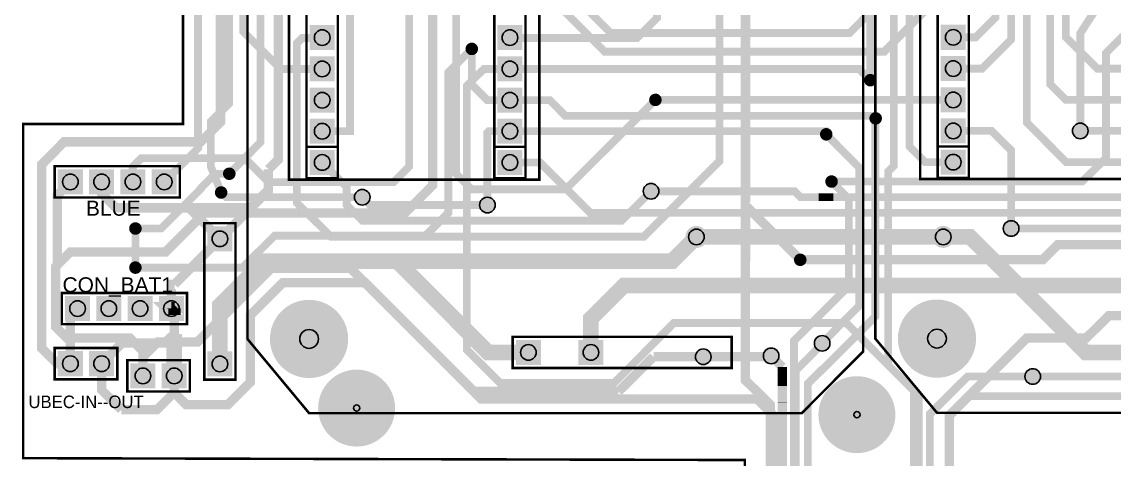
# Model space of a CAD drawing. Header units: inches. Extents: x -2.67 to 2.67, y -3.33 to 3.33.
# Drawn here: x -2.674 to 0.817, y -1.088 to 0.309 of the extents above; entities that cross this region are included whole.
import ezdxf

# ---------------------------------------------------------------- set-up
doc = ezdxf.new("R2010")
doc.units = ezdxf.units.IN
doc.layers.get('0').update_dxf_attribs({"linetype": 'CONTINUOUS'})

# ---------------------------------------------------------------- blocks, each defined once
blk = doc.blocks.new('EPAD')
at = {"const_width": 0.5}
blk.add_lwpolyline([(-0.25, 0, 1), (0.25, 0, 1)], format="xyb", close=True, dxfattribs=at)
blk = doc.blocks.new('RPAD')
blk.add_trace([(-0.5, -0.5), (-0.5, 0.5), (0.5, -0.5), (0.5, 0.5)])

msp = doc.modelspace()

# ---------------------------------------------------------------- linework, layer by layer
for points, const_width in [([(2.068, 2.895), (2.067, -0.017), (2.669, -0.017), (2.67, -1.122), (0.36, -1.117), (0.367, -2.689), (2.387, -2.691), (2.386, -3.006), (-2.415, -3.009), (-2.416, -2.69), (-0.363, -2.688), (-0.363, -1.091), (-2.67, -1.085), (-2.67, -0.017), (-2.159, -0.017), (-2.159, 2.895), (2.068, 2.895)], 0.008), ([(0.903, 0.16), (0.763, 0.16), (0.663, 0.26), (0.663, 2.723), (0.587, 2.799), (0.12, 2.799), (0.088, 2.767), (0.088, 2.73)], 0.025), ([(0.303, -0.139), (0.213, -0.139), (0.163, -0.089), (0.163, 1.96), (-0.411, 2.535), (-0.411, 2.648), (-0.513, 2.749), (-0.864, 2.749), (-1.065, 2.548), (-1.066, 2.548), (-1.066, 2.478)], 0.025), ([(0.903, 0.06), (0.663, 0.06), (0.613, 0.11), (0.613, 2.005), (0.413, 2.205), (0.413, 2.68), (0.363, 2.73), (0.188, 2.73)], 0.025), ([(-2.011, -0.176), (-1.911, -0.075), (-1.911, 0.899), (-1.736, 1.073), (-1.736, 2.438), (-1.786, 2.488), (-1.892, 2.488)], 0.025), ([(-1.714, -0.04), (-1.625, -0.04), (-1.625, 2.498)], 0.025), ([(-2.037, -0.236), (-2.07, -0.153), (-2.07, -0.009), (-2.012, 0.048), (-2.012, 1.116), (-2.104, 1.208), (-2.104, 1.807), (-1.892, 2.019), (-1.892, 2.088)], 0.025), ([(0.488, 1.998), (0.488, 0.253), (0.395, 0.16), (0.303, 0.16)], 0.025), ([(0.038, 0.123), (0.038, 1.098), (-0.011, 1.148), (-0.261, 1.148), (-0.305, 1.192), (-0.305, 1.573), (-0.386, 1.654), (-0.386, 1.786), (-0.448, 1.848)], 0.025), ([(0.438, 1.849), (0.438, 0.323), (0.375, 0.26), (0.303, 0.26)], 0.025), ([(-1.293, 1.663), (-1.186, 1.573), (-1.186, 1.123), (-1.286, 1.023), (-1.286, -0.176), (-1.236, -0.226), (-0.936, -0.226), (-0.649, 0.06), (-0.649, 0.06)], 0.025), ([(0.113, 1.623), (0.113, -0.151), (0.095, -0.169), (0.095, -0.788), (0.177, -0.87), (0.177, -1.687), (0.113, -1.751), (0.113, -2.881)], 0.025), ([(0.488, -0.351), (2.038, -0.351), (2.024, -0.337), (2.024, 1.372), (2.021, 1.372), (2.021, 1.372), (2.017, 1.372)], 0.025), ([(-2.519, -0.783), (-2.561, -0.783), (-2.611, -0.733), (-2.611, -0.147), (-2.539, -0.074), (-2.102, -0.074), (-2.039, -0.011), (-2.039, 1.12), (-1.836, 1.323), (-0.986, 1.323)], 0.03), ([(-0.711, 1.323), (-0.561, 1.173), (-0.411, 1.173), (-0.361, 1.123), (-0.361, -0.269)], 0.03), ([(0.538, 1.198), (0.538, -0.012), (0.664, -0.139), (0.903, -0.139)], 0.025), ([(-1.82, -0.195), (-1.02, -0.195), (-1.02, 1.154), (-1.82, 1.154), (-1.82, -0.195)], 0.008), ([(0.197, -0.193), (0.997, -0.193), (0.997, 1.156), (0.197, 1.156), (0.197, -0.193)], 0.008), ([(-0.986, 1.123), (-1.876, 1.123), (-1.966, 1.033), (-1.966, 0.278), (-1.847, 0.159), (-1.714, 0.159)], 0.025), ([(-2.111, 0.008), (-2.111, 1.073)], 0.025), ([(-1.953, -0.704), (-1.756, -0.941), (-0.181, -0.941), (0.015, -0.744), (0.015, 0.948), (-0.063, 1.027), (-1.874, 1.027), (-1.953, 0.948), (-1.953, -0.704)], 0.008), ([(-1.764, -0.19), (-1.664, -0.19), (-1.664, 1.009), (-1.764, 1.009), (-1.764, -0.19)], 0.008), ([(-1.164, -0.19), (-1.064, -0.19), (-1.064, 1.009), (-1.164, 1.009), (-1.164, -0.19)], 0.008), ([(0.054, -0.703), (0.251, -0.94), (1.826, -0.94), (2.022, -0.743), (2.022, 0.949), (1.944, 1.028), (0.133, 1.028), (0.054, 0.949), (0.054, -0.703)], 0.008), ([(0.253, -0.189), (0.353, -0.189), (0.353, 1.01), (0.253, 1.01), (0.253, -0.189)], 0.008), ([(-1.114, -0.14), (-1.018, -0.14), (-0.857, -0.301), (1.588, -0.301), (1.638, -0.251), (1.638, 0.927), (1.613, 0.952), (1.563, 0.952)], 0.025), ([(-1.962, -0.126), (-1.885, -0.203), (-1.486, -0.203), (-1.436, -0.153), (-1.436, 0.798), (-1.497, 0.859), (-1.714, 0.859)], 0.025), ([(-0.444, 0.843), (-0.444, -0.135), (-0.686, -0.377), (-1.686, -0.377), (-1.795, -0.269), (-1.795, 0.241), (-1.778, 0.258), (-1.714, 0.258), (-1.714, 0.259)], 0.025), ([(-0.644, 0.736), (-0.644, 0.322), (-0.708, 0.258), (-1.114, 0.258), (-1.114, 0.259)], 0.025), ([(-0.08, -0.251), (1.513, -0.251), (1.563, -0.201), (1.563, 0.736)], 0.025), ([(-1.714, 0.659), (-1.825, 0.659), (-1.854, 0.63), (-1.854, -0.13), (-1.886, -0.162)], 0.03), ([(-1.036, 0.623), (-1.036, 0.518), (-0.792, 0.274), (-0.028, 0.274), (0.069, 0.372)], 0.025), ([(-1.361, 0.548), (-1.361, -0.213), (-1.449, -0.301), (-2.09, -0.301), (-2.215, -0.426), (-2.519, -0.426), (-2.561, -0.468)], 0.03), ([(0.784, 0.531), (0.784, 0.388), (0.709, 0.273), (0.709, -0.039)], 0.025), ([(0.212, 0.344), (0.082, 0.214), (-0.811, 0.214), (-1.056, 0.459), (-1.114, 0.459)], 0.025), ([(0.903, 0.36), (1.018, 0.36), (1.29, 0.089), (1.29, -0.741), (1.143, -0.887), (0.351, -0.887), (0.29, -0.949), (0.29, -2.717), (0.324, -2.751), (1.317, -2.751), (1.369, -2.803), (1.369, -2.843)], 0.025), ([(-0.086, -0.201), (0.715, -0.201), (0.791, -0.126), (0.791, 0.21), (0.841, 0.26), (0.903, 0.26)], 0.025), ([(-1.236, 0.223), (-1.311, 0.148), (-1.311, -0.301), (-1.384, -0.374), (-1.866, -0.374), (-1.969, -0.476), (-2.311, -0.476)], 0.025), ([(-1.114, 0.059), (-1.186, 0.059), (-1.236, 0.109), (-1.236, 0.223)], 0.025), ([(-1.114, 0.159), (-1.197, 0.159), (-1.252, 0.105), (-1.252, -0.738), (-1.145, -0.845), (-0.782, -0.845), (-0.59, -0.653), (-0.039, -0.653), (0.193, -0.886), (0.193, -1.902), (0.226, -1.937)], 0.025), ([(-1.114, 0.159), (0.002, 0.159), (0.038, 0.123)], 0.025), ([(-1.114, 0.059), (-0.986, 0.059), (-0.937, 0.009), (0.051, 0.009), (0.055, 0.001)], 0.025), ([(-0.649, 0.06), (0.303, 0.06)], 0.025), ([(-2.111, 0.008), (-2.111, -0.076), (-2.111, -0.095), (-2.219, -0.202)], 0.025), ([(0.055, 0.001), (0.054, -0.01), (0.054, -0.632), (-0.116, -0.803), (-0.118, -0.803), (-0.162, -0.847), (-0.162, -1.244), (-0.164, -1.247), (-0.164, -1.54), (0.053, -1.758), (0.053, -1.943), (0.054, -1.944), (0.054, -2.506), (-0.365, -2.926), (-0.996, -2.926), (-1.028, -2.89)], 0.025), ([(-1.114, -0.04), (-1.181, -0.04), (-1.186, -0.045), (-1.186, -0.276)], 0.025), ([(-1.114, -0.04), (-0.108, -0.04), (-0.108, -0.05), (-0.103, -0.05)], 0.025), ([(0.303, -0.039), (0.425, -0.039), (0.488, -0.101), (0.488, -0.351)], 0.025), ([(0.903, -0.039), (0.775, -0.039), (0.709, -0.039)], 0.025), ([(-0.103, -0.05), (0.003, -0.157), (0.003, -0.597), (-0.084, -0.685), (-0.116, -0.718)], 0.025), ([(-1.764, -0.09), (-1.664, -0.09)], 0.008), ([(-1.164, -0.09), (-1.064, -0.09)], 0.008), ([(0.253, -0.089), (0.353, -0.089)], 0.008), ([(-1.962, -0.126), (-2.258, -0.126), (-2.292, -0.126), (-2.32, -0.154), (-2.32, -0.202), (-2.319, -0.202)], 0.025), ([(-1.212, -0.326), (-1.586, -0.326), (-1.636, -0.276), (-1.636, -0.218), (-1.714, -0.14)], 0.025), ([(-2.569, -0.252), (-2.169, -0.252), (-2.169, -0.152), (-2.569, -0.152), (-2.569, -0.252)], 0.008), ([(-2.311, -0.351), (-2.229, -0.351), (-2.102, -0.224), (-2.102, -0.222), (-2.056, -0.176), (-2.011, -0.176)], 0.025), ([(-1.886, -0.162), (-1.886, -0.227), (-1.886, -0.227)], 0.03), ([(-1.886, -0.162), (-1.886, -0.227)], 0.03), ([(-2.561, -0.468), (-2.561, -0.245), (-2.519, -0.202)], 0.03), ([(-2.21, -0.285), (-2.34, -0.285), (-2.34, -0.284), (-2.374, -0.284), (-2.419, -0.239), (-2.419, -0.202)], 0.03), ([(-0.086, -0.201), (-0.031, -0.256), (-0.031, -0.535), (-0.206, -0.71), (-0.206, -1.893), (-0.031, -2.067), (-0.031, -2.422), (-0.348, -2.739), (-0.407, -2.739), (-0.557, -2.888), (-0.934, -2.888), (-1, -2.822), (-1.236, -2.822), (-1.302, -2.888)], 0.025), ([(-2.14, -0.285), (-1.945, -0.285), (-1.886, -0.227)], 0.03), ([(-2.041, -0.384), (-1.886, -0.229), (-1.886, -0.227)], 0.03), ([(-1.586, -0.251), (-2.021, -0.251), (-2.037, -0.236)], 0.025), ([(-1.186, -0.276), (-1.561, -0.276), (-1.586, -0.251)], 0.025), ([(-0.663, -0.232), (-0.757, -0.326), (-0.802, -0.326)], 0.025), ([(-0.663, -0.232), (-0.204, -0.232), (-0.185, -0.251), (-0.127, -0.251)], 0.025), ([(-0.186, -0.451), (0.589, -0.451), (0.637, -0.403), (2.093, -0.403), (2.191, -0.305), (2.471, -0.305), (2.491, -0.285), (2.491, -0.227)], 0.03), ([(-0.127, -0.251), (-0.102, -0.251)], 0.025), ([(-0.102, -0.251), (-0.08, -0.251)], 0.025), ([(-2.14, -0.285), (-2.21, -0.285)], 0.03), ([(-2.041, -0.384), (-2.049, -0.376), (-2.14, -0.285), (-2.14, -0.285), (-2.21, -0.285), (-2.21, -0.285)], 0.03), ([(-0.165, -2.44), (-0.282, -2.323), (-0.282, -0.914), (-0.362, -0.835), (-0.362, -0.44), (-0.361, -0.44), (-0.361, -0.281)], 0.03), ([(-0.186, -0.451), (-0.261, -0.376), (-0.262, -0.376), (-0.357, -0.281), (-0.361, -0.281), (-0.361, -0.269)], 0.03), ([(-1.136, -0.326), (-1.212, -0.326)], 0.025), ([(-1.136, -0.326), (-0.956, -0.326)], 0.025), ([(-0.802, -0.326), (-0.956, -0.326)], 0.025), ([(-2.311, -0.476), (-2.311, -0.351)], 0.025), ([(-2.091, -0.834), (-1.991, -0.834), (-1.991, -0.334), (-2.091, -0.334), (-2.091, -0.834)], 0.008), ([(-2.041, -0.384), (-2.186, -0.529)], 0.03), ([(-0.518, -0.378), (-0.595, -0.455), (-1.475, -0.455), (-1.184, -0.747), (-1.055, -0.747)], 0.05), ([(0.271, -0.378), (0.27, -0.378), (-0.518, -0.378)], 0.05), ([(0.271, -0.378), (0.357, -0.378), (0.726, -0.747), (0.951, -0.747), (0.952, -0.746)], 0.05), ([(-2.287, -0.761), (-2.287, -0.743), (-2.329, -0.701), (-2.53, -0.701), (-2.566, -0.665), (-2.566, -0.473), (-2.561, -0.468)], 0.03), ([(-1.475, -0.455), (-1.9, -0.455), (-2.041, -0.597), (-2.041, -0.784)], 0.05), ([(-2.287, -0.761), (-2.24, -0.714), (-2.113, -0.714), (-1.877, -0.478), (-1.624, -0.478), (-1.206, -0.896), (-0.324, -0.896), (-0.261, -0.959), (-0.261, -2.407)], 0.03), ([(-2.196, -0.606), (-2.196, -0.529), (-2.186, -0.529)], 0.03), ([(-2.187, -0.875), (-2.149, -0.914), (-2.016, -0.914), (-1.944, -0.842), (-1.944, -0.628), (-1.84, -0.524), (-1.577, -0.524), (-1.229, -0.872), (-0.767, -0.872)], 0.03), ([(1.152, -0.746), (1.152, -0.65), (1.036, -0.533), (-0.749, -0.533), (-0.855, -0.639), (-0.855, -0.747)], 0.05), ([(-2.546, -0.657), (-2.146, -0.657), (-2.146, -0.557), (-2.546, -0.557), (-2.546, -0.657)], 0.008), ([(-2.519, -0.783), (-2.519, -0.625), (-2.5, -0.606), (-2.496, -0.607)], 0.03), ([(-2.196, -0.606), (-2.207, -0.606), (-2.206, -0.607)], 0.04), ([(-2.196, -0.607), (-2.206, -0.607)], 0.04), ([(-2.196, -0.607), (-2.186, -0.607), (-2.186, -0.606)], 0.04), ([(-2.196, -0.606), (-2.186, -0.606)], 0.04), ([(-2.196, -0.607), (-2.196, -0.606)], 0.03), ([(-2.196, -0.607), (-2.187, -0.616)], 0.03), ([(-2.187, -0.688), (-2.187, -0.616)], 0.03), ([(0.925, -0.63), (0.925, -0.63), (0.8, -0.63), (0.728, -0.701), (0.538, -0.701), (0.29, -0.949), (0.29, -1.974), (0.213, -2.051), (0.102, -2.051)], 0.03), ([(-2.187, -0.688), (-2.187, -0.783)], 0.05), ([(-2.419, -0.783), (-2.353, -0.717), (-2.217, -0.717), (-2.187, -0.688)], 0.03), ([(-1.105, -0.797), (-0.405, -0.797), (-0.405, -0.697), (-1.105, -0.697), (-1.105, -0.797)], 0.008), ([(-2.569, -0.833), (-2.369, -0.833), (-2.369, -0.733), (-2.569, -0.733), (-2.569, -0.833)], 0.008), ([(-0.116, -0.718), (-0.151, -0.756), (-0.2, -0.805), (-0.2, -1.55), (-0.111, -1.639), (-0.111, -1.698)], 0.025), ([(-2.419, -0.783), (-2.419, -0.867), (-2.356, -0.93)], 0.03), ([(-2.337, -0.872), (-2.137, -0.872), (-2.137, -0.772), (-2.337, -0.772), (-2.337, -0.872)], 0.008), ([(-2.287, -0.761), (-2.287, -0.803), (-2.287, -0.803), (-2.287, -0.822)], 0.03), ([(-2.187, -0.783), (-2.187, -0.803)], 0.05), ([(-0.767, -0.872), (-0.655, -0.761)], 0.03), ([(-0.767, -0.872), (-0.655, -0.761), (-0.655, -0.761)], 0.03), ([(-0.496, -0.761), (-0.553, -0.761), (-0.655, -0.761)], 0.03), ([(-0.496, -0.761), (-0.281, -0.761), (-0.279, -0.758)], 0.03), ([(-0.279, -0.758), (-0.243, -0.794)], 0.03), ([(-2.187, -0.822), (-2.187, -0.803), (-2.187, -0.803)], 0.05), ([(-0.243, -0.834), (-0.243, -0.806), (-0.243, -0.794)], 0.03), ([(-2.187, -0.822), (-2.187, -0.875), (-2.242, -0.93), (-2.356, -0.93)], 0.03), ([(-0.243, -0.834), (-0.243, -0.854)], 0.03), ([(0.228, -0.946), (0.349, -0.824), (0.387, -0.824)], 0.025), ([(0.228, -0.946), (0.228, -0.944), (0.33, -0.842)], 0.025), ([(0.387, -0.824), (0.498, -0.824)], 0.025), ([(0.557, -0.824), (0.557, -0.824), (0.498, -0.824)], 0.025), ([(0.557, -0.824), (0.639, -0.824)], 0.025), ([(0.639, -0.824), (0.919, -0.824)], 0.025), ([(-0.767, -0.872), (-0.767, -0.872)], 0.03), ([(-0.243, -0.854), (-0.243, -0.906)], 0.03), ([(-0.243, -0.906), (-0.243, -0.907)], 0.03), ([(-0.243, -1), (-0.243, -0.907)], 0.03), ([(0.238, -2.867), (0.167, -2.796), (0.167, -1.877), (0.228, -1.815), (0.228, -0.946)], 0.025), ([(-0.243, -1), (-0.243, -1.994), (-0.243, -1.995)], 0.03)]:
    msp.add_lwpolyline(points, dxfattribs=dict(const_width=const_width))
for centre, radius in [((-1.714, 0.259), 0.025), ((-1.114, 0.259), 0.025), ((0.303, 0.26), 0.025), ((-1.236, 0.223), 0.015), ((-1.714, 0.159), 0.025), ((-1.114, 0.159), 0.025), ((0.303, 0.16), 0.025), ((0.038, 0.123), 0.015), ((-1.714, 0.059), 0.025), ((-1.114, 0.059), 0.025), ((-0.649, 0.06), 0.015), ((0.303, 0.06), 0.025), ((0.055, 0.001), 0.015), ((-1.714, -0.04), 0.025), ((-1.114, -0.04), 0.025), ((0.303, -0.039), 0.025), ((0.709, -0.039), 0.025), ((-0.103, -0.05), 0.015), ((-1.714, -0.14), 0.025), ((-1.114, -0.14), 0.025), ((0.303, -0.139), 0.025), ((-2.011, -0.176), 0.015), ((-2.519, -0.202), 0.025), ((-2.419, -0.202), 0.025), ((-2.319, -0.202), 0.025), ((-2.219, -0.202), 0.025), ((-0.663, -0.232), 0.025), ((-0.086, -0.201), 0.015), ((-2.037, -0.236), 0.015), ((-1.586, -0.251), 0.025), ((-1.186, -0.276), 0.025), ((-2.311, -0.351), 0.015), ((0.488, -0.351), 0.025), ((-2.041, -0.384), 0.025), ((-0.518, -0.378), 0.025), ((0.271, -0.378), 0.025), ((-0.186, -0.451), 0.015), ((-2.311, -0.476), 0.015), ((-2.496, -0.607), 0.025), ((-2.396, -0.607), 0.025), ((-2.296, -0.607), 0.025), ((-2.196, -0.607), 0.025), ((-1.756, -0.704), 0.03), ((-0.116, -0.718), 0.025), ((0.251, -0.703), 0.03), ((-1.055, -0.747), 0.025), ((-0.855, -0.747), 0.025), ((-0.279, -0.758), 0.025), ((-2.519, -0.783), 0.025), ((-2.419, -0.783), 0.025), ((-2.041, -0.784), 0.025), ((-0.496, -0.761), 0.025), ((-2.287, -0.822), 0.025), ((-2.187, -0.822), 0.025), ((0.557, -0.824), 0.025), ((-1.604, -0.925), 0.01), ((-0.005, -0.946), 0.01)]:
    msp.add_circle(centre, radius)

# ---------------------------------------------------------------- block references
at = {"xscale": 0.08, "yscale": 0.08}
for p, rotation in [((-1.714, 0.259), 90), ((-1.114, 0.259), 90), ((0.303, 0.26), 90), ((-1.714, 0.159), 90), ((-1.114, 0.159), 90), ((0.303, 0.16), 90), ((-1.714, 0.059), 90), ((-1.114, 0.059), 90), ((0.303, 0.06), 90), ((-1.714, -0.04), 90), ((-1.114, -0.04), 90), ((0.303, -0.039), 90), ((-1.714, -0.14), 90), ((-1.114, -0.14), 90), ((0.303, -0.139), 90), ((-2.519, -0.202), 180), ((-2.419, -0.202), 180), ((-2.319, -0.202), 180), ((-2.219, -0.202), 180), ((-2.041, -0.384), 90), ((-2.041, -0.784), 90)]:
    msp.add_blockref('RPAD', p, dxfattribs=dict(at, rotation=rotation))
for name, p, xscale, yscale in [('EPAD', (-1.236, 0.223), 0.04, 0.04), ('EPAD', (0.038, 0.123), 0.04, 0.04), ('EPAD', (-0.649, 0.06), 0.04, 0.04), ('EPAD', (0.055, 0.001), 0.04, 0.04), ('EPAD', (-0.103, -0.05), 0.04, 0.04), ('EPAD', (0.709, -0.039), 0.05, 0.05), ('EPAD', (-2.011, -0.176), 0.04, 0.04), ('EPAD', (-0.663, -0.232), 0.05, 0.05), ('EPAD', (-0.086, -0.201), 0.04, 0.04), ('EPAD', (-2.037, -0.236), 0.04, 0.04), ('EPAD', (-1.586, -0.251), 0.05, 0.05), ('EPAD', (-1.186, -0.276), 0.05, 0.05), ('EPAD', (-2.311, -0.351), 0.04, 0.04), ('EPAD', (-0.518, -0.378), 0.07, 0.07), ('EPAD', (0.271, -0.378), 0.07, 0.07), ('EPAD', (0.488, -0.351), 0.05, 0.05), ('EPAD', (-0.186, -0.451), 0.04, 0.04), ('EPAD', (-2.311, -0.476), 0.04, 0.04), ('RPAD', (-2.496, -0.607), 0.08, 0.08), ('RPAD', (-2.396, -0.607), 0.08, 0.08), ('RPAD', (-2.296, -0.607), 0.08, 0.08), ('RPAD', (-2.196, -0.607), 0.08, 0.08), ('EPAD', (-1.756, -0.704), 0.25, 0.25), ('EPAD', (0.251, -0.703), 0.25, 0.25), ('EPAD', (-0.116, -0.718), 0.05, 0.05), ('RPAD', (-1.055, -0.747), 0.08, 0.08), ('RPAD', (-0.855, -0.747), 0.08, 0.08), ('EPAD', (-0.279, -0.758), 0.05, 0.05), ('RPAD', (-2.519, -0.783), 0.08, 0.08), ('RPAD', (-2.419, -0.783), 0.08, 0.08), ('EPAD', (-0.496, -0.761), 0.05, 0.05), ('RPAD', (-2.287, -0.822), 0.08, 0.08), ('RPAD', (-2.187, -0.822), 0.08, 0.08), ('EPAD', (-1.604, -0.925), 0.246, 0.246), ('EPAD', (0.557, -0.824), 0.05, 0.05), ('EPAD', (-0.005, -0.946), 0.246, 0.246)]:
    msp.add_blockref(name, p, dxfattribs=dict(xscale=xscale, yscale=yscale))

# ---------------------------------------------------------------- texts
at = {"layer": '12632256', "width": 1.041667}
for s, p in [('BLUE', (-2.469, -0.31)), ('CON_BAT1', (-2.544, -0.555))]:
    msp.add_text(s, height=0.048, dxfattribs=at).set_placement(p)
at = {"layer": '12632256'}
msp.add_text('UBEC-IN--OUT', height=0.04, dxfattribs=at).set_placement((-2.653, -0.925))

doc.saveas('drawing.dxf')
